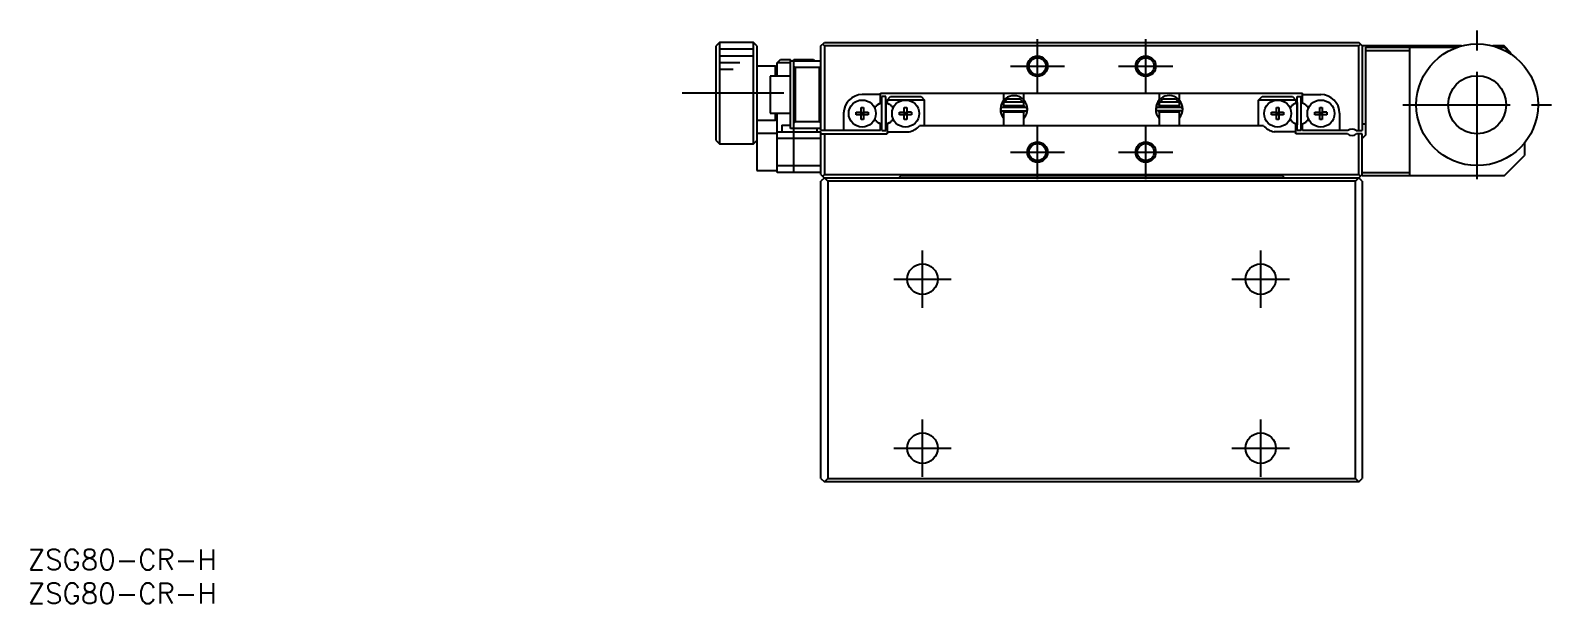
# Model space of a CAD drawing. Extents: x 0 to 488, y -8 to 338.
# Drawn here: x 0.4 to 225.2, y -8 to 76.8 of the extents above; entities that cross this region are included whole.
import ezdxf

# ---------------------------------------------------------------- set-up
doc = ezdxf.new("R2010")
doc.units = 0
doc.header["$LTSCALE"] = 0.5
doc.linetypes.add('CENTER', pattern=[50.8, 31.75, -6.35, 6.35, -6.35])
for name, color, linetype in [('MSM_CENTER', 1, 'CENTER'), ('MSM_CONTINUOUS', 7, 'CONTINUOUS'), ('MSM_NARROW', 5, 'CONTINUOUS'), ('MSM_PART_NUMBER', 7, 'CONTINUOUS')]:
    doc.layers.add(name, color=color, linetype=linetype)
doc.styles.get("Standard").update_dxf_attribs({"font": 'txt.shx', "height": 3, "bigfont": 'bigfont.shx'})

# ---------------------------------------------------------------- blocks, each defined once
blk = doc.blocks.new('*U2')
at = {"layer": 'MSM_PART_NUMBER'}
blk.add_text('ZSG80-CR-H', height=3, dxfattribs=at).set_placement((0, -3))
blk = doc.blocks.new('*U3')
at = {"layer": 'MSM_PART_NUMBER'}
blk.add_text('ZSG80-CR-H', height=3, dxfattribs=at).set_placement((0, -8))

msp = doc.modelspace()

# ---------------------------------------------------------------- linework, layer by layer
at = {"layer": 'MSM_CENTER'}
for p, q in [((214.25, 54.8), (214.25, 76.8)), ((149.25, 67.5), (149.25, 75.5)), ((165.25, 67.5), (165.25, 75.5)), ((145.25, 71.5), (153.25, 71.5)), ((161.25, 71.5), (169.25, 71.5)), ((111.75, 67.5), (96.75, 67.5)), ((203.25, 65.8), (225.25, 65.8)), ((149.25, 54.8), (149.25, 62.8)), ((165.25, 54.8), (165.25, 62.8)), ((145.25, 58.8), (153.25, 58.8)), ((161.25, 58.8), (169.25, 58.8)), ((132.25, 35.75), (132.25, 44.25)), ((182.25, 35.75), (182.25, 44.25)), ((128, 40), (136.5, 40)), ((178, 40), (186.5, 40)), ((132.25, 10.75), (132.25, 19.25)), ((182.25, 10.75), (182.25, 19.25)), ((128, 15), (136.5, 15)), ((178, 15), (186.5, 15))]:
    msp.add_line(p, q, dxfattribs=at)
at = {"layer": 'MSM_CONTINUOUS'}
for p, q in [((102.25, 75), (101.75, 74.5)), ((101.75, 60.5), (101.75, 74.5)), ((102.25, 75), (102.25, 60)), ((107.25, 75), (102.25, 75)), ((107.25, 60), (107.25, 75)), ((107.75, 74.5), (107.25, 75)), ((107.75, 74.5), (107.75, 56.05)), ((117.25, 74.5), (117.75, 75)), ((117.25, 62), (117.25, 74.5)), ((117.5, 74.75), (117.75, 74.5)), ((117.75, 75), (196.75, 75)), ((117.75, 74.5), (117.75, 62)), ((196.75, 74.5), (117.75, 74.5)), ((197.25, 74.5), (196.75, 75)), ((196.75, 74.5), (197, 74.75)), ((196.75, 62), (196.75, 74.5)), ((211.945656, 74.5), (197.25, 74.5)), ((197.25, 74.5), (197.25, 62)), ((197.75, 74.3), (197.75, 61.3)), ((197.75, 74.3), (211.29196, 74.3)), ((204.25, 74.3), (204.25, 55.3)), ((218.25, 74.5), (216.554344, 74.5)), ((217.20804, 74.3), (218.25, 74.3)), ((219.25, 73.5), (218.25, 74.5)), ((219.301042, 73.248958), (218.25, 74.3)), ((110.75, 72), (111.25, 72.5)), ((112.75, 72), (110.75, 72)), ((110.75, 70.05), (110.75, 72)), ((111.25, 72.5), (112.75, 72.5)), ((112.75, 62.3), (112.75, 72.5)), ((112.75, 72.3), (117.25, 72.3)), ((113.25, 55.8), (113.25, 72.5)), ((113.25, 72.5), (116.15, 72.5)), ((116.15, 72.5), (116.35, 72.3)), ((204.25, 73.8), (197.75, 73.8)), ((219.25, 73.3), (219.25, 73.5)), ((110.55, 71.5), (107.75, 71.5)), ((109.75, 70.05), (109.75, 64.55)), ((112.75, 70.05), (109.75, 70.05)), ((110.55, 70.05), (110.55, 71.5)), ((110.75, 71.3), (110.55, 71.5)), ((113.25, 71.5), (113.45, 71.3)), ((113.45, 71.3), (113.45, 63.3)), ((117.05, 71.3), (113.45, 71.3)), ((117.05, 71.3), (117.25, 71.5)), ((117.05, 63.3), (117.05, 71.3)), ((126.05, 67.5), (188.45, 67.5)), ((126.05, 66.044412), (126.05, 67.5)), ((144.25, 67.5), (144.25, 66.444331)), ((147.25, 66.488251), (147.25, 67.5)), ((167.25, 67.5), (167.25, 66.496318)), ((170.25, 66.454798), (170.25, 67.5)), ((188.45, 66.044412), (188.45, 67.5)), ((123.17, 65.386361), (123.53, 65.386361)), ((123.17, 64.68), (123.17, 65.386361)), ((126.05, 67.3), (123.35, 67.3)), ((123.53, 65.386361), (123.53, 64.68)), ((125.75625, 65.874815), (126.05, 66.044412)), ((126.25, 62), (126.25, 67)), ((126.85, 67), (126.25, 67)), ((126.85, 62), (126.85, 67)), ((126.850002, 66.15), (126.850002, 62.85)), ((127.05, 66.5), (127.55, 67)), ((127.05, 66.5), (127.05, 66.044412)), ((132.55, 66.5), (127.05, 66.5)), ((127.05, 66.044412), (127.34375, 65.874815)), ((127.55, 67), (132.05, 67)), ((129.57, 65.386361), (129.93, 65.386361)), ((129.57, 64.68), (129.57, 65.386361)), ((129.93, 65.386361), (129.93, 64.68)), ((132.05, 67), (132.55, 66.5)), ((132.55, 62.7), (132.55, 66.5)), ((143.904587, 65.865409), (143.770838, 65.174163)), ((143.869677, 65.676034), (143.86882, 65.640295)), ((143.86882, 65.640295), (143.869748, 65.604558)), ((143.872318, 65.711689), (143.869677, 65.676034)), ((143.869748, 65.604558), (143.87246, 65.56891)), ((143.876738, 65.747172), (143.872318, 65.711689)), ((143.87246, 65.56891), (143.876949, 65.53344)), ((143.882925, 65.782397), (143.876738, 65.747172)), ((143.876949, 65.53344), (143.883205, 65.498233)), ((143.890866, 65.817276), (143.882925, 65.782397)), ((143.883205, 65.498233), (143.891211, 65.463376)), ((143.900541, 65.851725), (143.890866, 65.817276)), ((143.891211, 65.463376), (143.900948, 65.428954)), ((143.911927, 65.885656), (143.900541, 65.851725)), ((143.900948, 65.428954), (143.912394, 65.395051)), ((143.920799, 65.906149), (143.904587, 65.865409)), ((143.924264, 65.917243), (143.911927, 65.885656)), ((143.912394, 65.395051), (143.925521, 65.36175)), ((143.924761, 65.918096), (143.924264, 65.917243)), ((143.930146, 65.920714), (143.924761, 65.918096)), ((143.925521, 65.36175), (143.926299, 65.359919)), ((143.929068, 65.926138), (144.185626, 65.84982)), ((143.94359, 65.959366), (143.929094, 65.926025)), ((143.934842, 65.921198), (143.930146, 65.920714)), ((143.940813, 65.921094), (143.934842, 65.921198)), ((143.948019, 65.920404), (143.940813, 65.921094)), ((143.956414, 65.919132), (143.948019, 65.920404)), ((143.965944, 65.917286), (143.956414, 65.919132)), ((143.976547, 65.914879), (143.965944, 65.917286)), ((143.988155, 65.911926), (143.976547, 65.914879)), ((144.000693, 65.908445), (143.988155, 65.911926)), ((147.544371, 65.370506), (143.994371, 65.370506)), ((144.014079, 65.90446), (144.000693, 65.908445)), ((144.028227, 65.899997), (144.014079, 65.90446)), ((144.043045, 65.895083), (144.028227, 65.899997)), ((144.058438, 65.889752), (144.043045, 65.895083)), ((144.074305, 65.884036), (144.058438, 65.889752)), ((144.090545, 65.877975), (144.074305, 65.884036)), ((144.107052, 65.871605), (144.090545, 65.877975)), ((144.12372, 65.86497), (144.107052, 65.871605)), ((144.14044, 65.858111), (144.12372, 65.86497)), ((144.157104, 65.851074), (144.14044, 65.858111)), ((144.173605, 65.843903), (144.157104, 65.851074)), ((144.189836, 65.836645), (144.173605, 65.843903)), ((144.185626, 65.84982), (144.250008, 65.818646)), ((144.205692, 65.829347), (144.189836, 65.836645)), ((144.221071, 65.822056), (144.205692, 65.829347)), ((144.235872, 65.81482), (144.221071, 65.822056)), ((144.25, 65.807684), (144.235872, 65.81482)), ((147.25, 66.2), (144.25, 66.2)), ((144.25, 66.2), (144.25, 65.7)), ((144.25, 65.7), (147.25, 65.7)), ((144.304317, 66.2), (144.833485, 66.7)), ((144.318851, 65.645132), (144.319413, 65.658754)), ((144.318989, 65.631503), (144.318851, 65.645132)), ((144.319826, 65.617903), (144.318989, 65.631503)), ((144.319413, 65.658754), (144.320673, 65.672332)), ((144.321358, 65.60437), (144.319826, 65.617903)), ((144.320673, 65.672332), (144.322628, 65.685829)), ((144.32358, 65.590938), (144.321358, 65.60437)), ((144.322628, 65.685829), (144.325273, 65.699208)), ((144.326483, 65.577644), (144.32358, 65.590938)), ((144.325273, 65.699208), (144.325453, 65.700004)), ((144.33006, 65.564523), (144.326483, 65.577644)), ((144.334297, 65.551608), (144.33006, 65.564523)), ((144.339183, 65.538932), (144.334297, 65.551608)), ((144.344701, 65.526528), (144.339183, 65.538932)), ((144.350835, 65.514425), (144.344701, 65.526528)), ((144.357568, 65.502655), (144.350835, 65.514425)), ((144.364879, 65.491244), (144.357568, 65.502655)), ((144.358855, 65.5), (144.75, 65.5)), ((144.372749, 65.48022), (144.364879, 65.491244)), ((144.381155, 65.469609), (144.372749, 65.48022)), ((144.390075, 65.459434), (144.381155, 65.469609)), ((144.399484, 65.44972), (144.390075, 65.459434)), ((144.409359, 65.440487), (144.399484, 65.44972)), ((144.419673, 65.431756), (144.409359, 65.440487)), ((144.4304, 65.423546), (144.419673, 65.431756)), ((144.441515, 65.415875), (144.4304, 65.423546)), ((144.452988, 65.408759), (144.441515, 65.415875)), ((144.464794, 65.402213), (144.452988, 65.408759)), ((144.476902, 65.396251), (144.464794, 65.402213)), ((144.489284, 65.390885), (144.476902, 65.396251)), ((144.501911, 65.386126), (144.489284, 65.390885)), ((144.514753, 65.381986), (144.501911, 65.386126)), ((144.527781, 65.378471), (144.514753, 65.381986)), ((144.540963, 65.37559), (144.527781, 65.378471)), ((144.554271, 65.373349), (144.540963, 65.37559)), ((144.567672, 65.371752), (144.554271, 65.373349)), ((144.581137, 65.370804), (144.567672, 65.371752)), ((144.593923, 65.370506), (144.581137, 65.370804)), ((144.75, 65.7), (144.75, 65.370506)), ((144.833485, 66.7), (146.666515, 66.7)), ((146.666515, 66.7), (147.195683, 66.2)), ((146.75, 65.370506), (146.75, 65.7)), ((146.75, 65.5), (147.179668, 65.5)), ((146.948374, 65.37053), (146.944819, 65.370506)), ((146.961866, 65.371034), (146.948374, 65.37053)), ((146.97532, 65.372188), (146.961866, 65.371034)), ((146.988706, 65.373991), (146.97532, 65.372188)), ((147.001993, 65.376439), (146.988706, 65.373991)), ((147.01515, 65.379527), (147.001993, 65.376439)), ((147.028145, 65.383251), (147.01515, 65.379527)), ((147.040949, 65.387602), (147.028145, 65.383251)), ((147.053531, 65.392571), (147.040949, 65.387602)), ((147.065862, 65.39815), (147.053531, 65.392571)), ((147.07791, 65.404326), (147.065862, 65.39815)), ((147.089646, 65.411087), (147.07791, 65.404326)), ((147.101043, 65.418419), (147.089646, 65.411087)), ((147.11207, 65.426305), (147.101043, 65.418419)), ((147.1227, 65.434731), (147.11207, 65.426305)), ((147.132905, 65.443676), (147.1227, 65.434731)), ((147.142659, 65.453121), (147.132905, 65.443676)), ((147.151935, 65.463045), (147.142659, 65.453121)), ((147.160709, 65.473425), (147.151935, 65.463045)), ((147.168957, 65.484236), (147.160709, 65.473425)), ((147.176654, 65.495454), (147.168957, 65.484236)), ((147.18378, 65.50705), (147.176654, 65.495454)), ((147.190314, 65.518997), (147.18378, 65.50705)), ((147.196237, 65.531264), (147.190314, 65.518997)), ((147.201531, 65.54382), (147.196237, 65.531264)), ((147.20618, 65.556634), (147.201531, 65.54382)), ((147.210171, 65.569671), (147.20618, 65.556634)), ((147.213491, 65.582897), (147.210171, 65.569671)), ((147.213286, 65.700016), (147.215139, 65.69119)), ((147.21613, 65.596277), (147.213491, 65.582897)), ((147.215139, 65.69119), (147.217368, 65.677754)), ((147.21808, 65.609775), (147.21613, 65.596277)), ((147.217368, 65.677754), (147.218907, 65.664216)), ((147.217546, 65.700031), (147.303989, 65.370523)), ((147.219335, 65.623354), (147.21808, 65.609775)), ((147.218907, 65.664216), (147.219749, 65.650612)), ((147.219892, 65.636979), (147.219335, 65.623354)), ((147.219749, 65.650612), (147.219892, 65.636979)), ((147.25, 65.7), (147.25, 66.2)), ((147.613551, 65.916771), (147.600598, 65.947029)), ((147.635113, 65.8615), (147.614478, 65.917243)), ((166.866904, 65.874638), (166.733155, 65.183391)), ((166.831993, 65.685263), (166.831136, 65.649523)), ((166.831136, 65.649523), (166.832065, 65.613786)), ((166.834635, 65.720918), (166.831993, 65.685263)), ((166.832065, 65.613786), (166.834777, 65.578139)), ((166.839054, 65.756401), (166.834635, 65.720918)), ((166.834777, 65.578139), (166.839266, 65.542669)), ((166.845242, 65.791625), (166.839054, 65.756401)), ((166.839266, 65.542669), (166.845521, 65.507462)), ((166.853182, 65.826504), (166.845242, 65.791625)), ((166.845521, 65.507462), (166.853527, 65.472605)), ((166.862857, 65.860953), (166.853182, 65.826504)), ((166.853527, 65.472605), (166.863265, 65.438183)), ((166.874243, 65.894885), (166.862857, 65.860953)), ((166.863265, 65.438183), (166.87471, 65.404279)), ((166.883115, 65.915377), (166.866904, 65.874638)), ((166.88658, 65.926472), (166.874243, 65.894885)), ((166.87471, 65.404279), (166.887837, 65.370978)), ((166.887077, 65.927325), (166.88658, 65.926472)), ((166.892665, 65.929981), (166.887077, 65.927325)), ((166.887837, 65.370978), (166.888615, 65.369147)), ((166.905907, 65.968594), (166.88875, 65.928946)), ((166.891385, 65.935367), (167.147942, 65.859048)), ((166.897228, 65.930428), (166.892665, 65.929981)), ((166.902972, 65.930332), (166.897228, 65.930428)), ((166.909864, 65.929691), (166.902972, 65.930332)), ((166.917862, 65.92851), (166.909864, 65.929691)), ((166.926918, 65.926795), (166.917862, 65.92851)), ((166.936978, 65.924558), (166.926918, 65.926795)), ((166.947982, 65.921812), (166.936978, 65.924558)), ((166.959863, 65.918572), (166.947982, 65.921812)), ((170.506687, 65.379734), (166.956687, 65.379734)), ((166.97255, 65.914859), (166.959863, 65.918572)), ((166.985967, 65.910695), (166.97255, 65.914859)), ((167.000034, 65.906104), (166.985967, 65.910695)), ((167.014665, 65.901115), (167.000034, 65.906104)), ((167.029774, 65.895757), (167.014665, 65.901115)), ((167.04527, 65.890063), (167.029774, 65.895757)), ((167.061059, 65.884066), (167.04527, 65.890063)), ((167.077046, 65.877803), (167.061059, 65.884066)), ((167.093136, 65.871311), (167.077046, 65.877803)), ((167.109233, 65.864629), (167.093136, 65.871311)), ((167.125239, 65.857797), (167.109233, 65.864629)), ((167.141059, 65.850857), (167.125239, 65.857797)), ((167.156597, 65.843849), (167.141059, 65.850857)), ((167.147942, 65.859048), (167.250025, 65.806907)), ((167.17176, 65.836817), (167.156597, 65.843849)), ((167.186458, 65.829802), (167.17176, 65.836817)), ((167.200602, 65.822846), (167.186458, 65.829802)), ((167.214107, 65.815991), (167.200602, 65.822846)), ((167.226892, 65.809278), (167.214107, 65.815991)), ((167.23888, 65.802748), (167.226892, 65.809278)), ((167.25, 65.79644), (167.23888, 65.802748)), ((170.25, 66.2), (167.25, 66.2)), ((167.25, 66.2), (167.25, 65.7)), ((167.25, 65.7), (170.25, 65.7)), ((167.281168, 65.654361), (167.281729, 65.667983)), ((167.281306, 65.640732), (167.281168, 65.654361)), ((167.282143, 65.627132), (167.281306, 65.640732)), ((167.281729, 65.667983), (167.282989, 65.68156)), ((167.283674, 65.613598), (167.282143, 65.627132)), ((167.282989, 65.68156), (167.284945, 65.695057)), ((167.285896, 65.600167), (167.283674, 65.613598)), ((167.284945, 65.695057), (167.285842, 65.700015)), ((167.2888, 65.586873), (167.285896, 65.600167)), ((167.292376, 65.573751), (167.2888, 65.586873)), ((167.296614, 65.560836), (167.292376, 65.573751)), ((167.301499, 65.548161), (167.296614, 65.560836)), ((167.307017, 65.535756), (167.301499, 65.548161)), ((167.304317, 66.2), (167.833485, 66.7)), ((167.313152, 65.523654), (167.307017, 65.535756)), ((167.319884, 65.511883), (167.313152, 65.523654)), ((167.327196, 65.500473), (167.319884, 65.511883)), ((167.335066, 65.489449), (167.327196, 65.500473)), ((167.327276, 65.5), (167.75, 65.5)), ((167.343472, 65.478837), (167.335066, 65.489449)), ((167.352391, 65.468663), (167.343472, 65.478837)), ((167.3618, 65.458949), (167.352391, 65.468663)), ((167.371675, 65.449716), (167.3618, 65.458949)), ((167.381989, 65.440985), (167.371675, 65.449716)), ((167.392717, 65.432775), (167.381989, 65.440985)), ((167.403831, 65.425104), (167.392717, 65.432775)), ((167.415305, 65.417987), (167.403831, 65.425104)), ((167.42711, 65.411441), (167.415305, 65.417987)), ((167.439218, 65.405479), (167.42711, 65.411441)), ((167.4516, 65.400113), (167.439218, 65.405479)), ((167.464227, 65.395355), (167.4516, 65.400113)), ((167.477069, 65.391214), (167.464227, 65.395355)), ((167.490097, 65.3877), (167.477069, 65.391214)), ((167.50328, 65.384819), (167.490097, 65.3877)), ((167.516587, 65.382577), (167.50328, 65.384819)), ((167.529989, 65.380981), (167.516587, 65.382577)), ((167.543453, 65.380033), (167.529989, 65.380981)), ((167.556239, 65.379734), (167.543453, 65.380033)), ((167.75, 65.7), (167.75, 65.379734)), ((167.833485, 66.7), (169.666515, 66.7)), ((169.666515, 66.7), (170.195683, 66.2)), ((169.75, 65.379734), (169.75, 65.7)), ((169.75, 65.5), (170.136232, 65.5)), ((169.910691, 65.379758), (169.907136, 65.379734)), ((169.924182, 65.380262), (169.910691, 65.379758)), ((169.937637, 65.381416), (169.924182, 65.380262)), ((169.951023, 65.383219), (169.937637, 65.381416)), ((169.964309, 65.385667), (169.951023, 65.383219)), ((169.977466, 65.388756), (169.964309, 65.385667)), ((169.990462, 65.392479), (169.977466, 65.388756)), ((170.003266, 65.39683), (169.990462, 65.392479)), ((170.015848, 65.4018), (170.003266, 65.39683)), ((170.028178, 65.407378), (170.015848, 65.4018)), ((170.040226, 65.413554), (170.028178, 65.407378)), ((170.051963, 65.420315), (170.040226, 65.413554)), ((170.063359, 65.427647), (170.051963, 65.420315)), ((170.074386, 65.435534), (170.063359, 65.427647)), ((170.085016, 65.443959), (170.074386, 65.435534)), ((170.095222, 65.452904), (170.085016, 65.443959)), ((170.104975, 65.46235), (170.095222, 65.452904)), ((170.114252, 65.472274), (170.104975, 65.46235)), ((170.123026, 65.482653), (170.114252, 65.472274)), ((170.131273, 65.493465), (170.123026, 65.482653)), ((170.138971, 65.504682), (170.131273, 65.493465)), ((170.146097, 65.516279), (170.138971, 65.504682)), ((170.152631, 65.528226), (170.146097, 65.516279)), ((170.158553, 65.540493), (170.152631, 65.528226)), ((170.163847, 65.553049), (170.158553, 65.540493)), ((170.168497, 65.565862), (170.163847, 65.553049)), ((170.172487, 65.578899), (170.168497, 65.565862)), ((170.175807, 65.592125), (170.172487, 65.578899)), ((170.178446, 65.605505), (170.175807, 65.592125)), ((170.177536, 65.700002), (170.179685, 65.686982)), ((170.180396, 65.619003), (170.178446, 65.605505)), ((170.179685, 65.686982), (170.181223, 65.673444)), ((170.181652, 65.632583), (170.180396, 65.619003)), ((170.181223, 65.673444), (170.182065, 65.65984)), ((170.182208, 65.646208), (170.181652, 65.632583)), ((170.182065, 65.65984), (170.182208, 65.646208)), ((170.183344, 65.700086), (170.266306, 65.379752)), ((170.25, 65.7), (170.25, 66.2)), ((170.575868, 65.926), (170.562915, 65.956258)), ((170.59743, 65.870729), (170.576795, 65.926472)), ((181.95, 66.5), (182.45, 67)), ((187.45, 66.5), (181.95, 66.5)), ((181.95, 62.7), (181.95, 66.5)), ((182.45, 67), (186.95, 67)), ((184.57, 65.386361), (184.93, 65.386361)), ((184.57, 64.68), (184.57, 65.386361)), ((184.93, 65.386361), (184.93, 64.68)), ((186.95, 67), (187.45, 66.5)), ((187.45, 66.044412), (187.15625, 65.874815)), ((187.45, 66.5), (187.45, 66.044412)), ((187.649998, 66.15), (187.649998, 62.85)), ((187.65, 62), (187.65, 67)), ((187.65, 67), (188.25, 67)), ((188.25, 62), (188.25, 67)), ((188.45, 67.3), (191.15, 67.3)), ((188.74375, 65.874815), (188.45, 66.044412)), ((190.97, 65.386361), (191.33, 65.386361)), ((190.97, 64.68), (190.97, 65.386361)), ((191.33, 65.386361), (191.33, 64.68)), ((107.75, 63.5), (110.55, 63.5)), ((109.75, 64.55), (112.75, 64.55)), ((110.55, 63.5), (110.55, 64.55)), ((110.55, 63.5), (110.75, 63.7)), ((110.75, 55.8), (110.75, 64.55)), ((113.45, 63.3), (113.25, 63.1)), ((113.45, 63.3), (117.05, 63.3)), ((117.25, 63.1), (117.05, 63.3)), ((120.6, 64.55), (120.6, 62)), ((122.463639, 64.68), (123.17, 64.68)), ((122.463639, 64.32), (122.463639, 64.68)), ((123.17, 64.32), (122.463639, 64.32)), ((123.180372, 64.669628), (123.17, 64.68)), ((123.180372, 64.330372), (123.17, 64.32)), ((123.17, 63.613639), (123.17, 64.32)), ((123.53, 63.613639), (123.17, 63.613639)), ((123.180372, 64.330372), (123.180372, 64.669628)), ((123.180372, 64.669628), (123.519628, 64.669628)), ((123.519628, 64.330372), (123.180372, 64.330372)), ((123.519628, 64.669628), (123.53, 64.68)), ((123.519628, 64.669628), (123.519628, 64.330372)), ((123.519628, 64.330372), (123.53, 64.32)), ((123.53, 64.68), (124.236361, 64.68)), ((123.53, 64.32), (123.53, 63.613639)), ((124.236361, 64.32), (123.53, 64.32)), ((124.236361, 64.68), (124.236361, 64.32)), ((126.05, 62.955588), (125.75625, 63.125185)), ((127.34375, 63.125185), (127.05, 62.955588)), ((128.863639, 64.32), (128.863639, 64.68)), ((128.863639, 64.68), (129.57, 64.68)), ((129.57, 64.32), (128.863639, 64.32)), ((129.580372, 64.669628), (129.57, 64.68)), ((129.580372, 64.330372), (129.57, 64.32)), ((129.57, 63.613639), (129.57, 64.32)), ((129.93, 63.613639), (129.57, 63.613639)), ((129.580372, 64.330372), (129.580372, 64.669628)), ((129.580372, 64.669628), (129.919628, 64.669628)), ((129.919628, 64.330372), (129.580372, 64.330372)), ((129.919628, 64.669628), (129.93, 64.68)), ((129.919628, 64.669628), (129.919628, 64.330372)), ((129.919628, 64.330372), (129.93, 64.32)), ((130.636361, 64.68), (129.93, 64.68)), ((129.93, 64.32), (129.93, 63.613639)), ((130.636361, 64.32), (129.93, 64.32)), ((130.636361, 64.68), (130.636361, 64.32)), ((143.994371, 64.920506), (147.544371, 64.920506)), ((144.283984, 64.699949), (144.234766, 64.920454)), ((147.25, 64.7), (144.25, 64.7)), ((144.25, 64.7), (144.25, 62.7)), ((144.75, 64.920506), (144.75, 64.7)), ((146.75, 64.7), (146.75, 64.920506)), ((147.25, 62.7), (147.25, 64.7)), ((147.254844, 64.699831), (147.250234, 64.684677)), ((147.303663, 64.920452), (147.254844, 64.699831)), ((166.956687, 64.929734), (170.506687, 64.929734)), ((167.249169, 64.699754), (167.197082, 64.929682)), ((170.25, 64.7), (167.25, 64.7)), ((167.25, 64.7), (167.25, 62.7)), ((167.75, 64.929734), (167.75, 64.7)), ((169.75, 64.7), (169.75, 64.929734)), ((170.265979, 64.92968), (170.214396, 64.699908)), ((170.25, 62.7), (170.25, 64.7)), ((183.863639, 64.68), (184.57, 64.68)), ((183.863639, 64.32), (183.863639, 64.68)), ((184.57, 64.32), (183.863639, 64.32)), ((184.580372, 64.669628), (184.57, 64.68)), ((184.580372, 64.330372), (184.57, 64.32)), ((184.57, 63.613639), (184.57, 64.32)), ((184.93, 63.613639), (184.57, 63.613639)), ((184.580372, 64.330372), (184.580372, 64.669628)), ((184.580372, 64.669628), (184.919628, 64.669628)), ((184.919628, 64.330372), (184.580372, 64.330372)), ((184.919628, 64.669628), (184.93, 64.68)), ((184.919628, 64.669628), (184.919628, 64.330372)), ((184.919628, 64.330372), (184.93, 64.32)), ((184.93, 64.68), (185.636361, 64.68)), ((184.93, 64.32), (184.93, 63.613639)), ((185.636361, 64.32), (184.93, 64.32)), ((185.636361, 64.68), (185.636361, 64.32)), ((187.15625, 63.125185), (187.45, 62.955588)), ((188.45, 62.955588), (188.74375, 63.125185)), ((190.263639, 64.32), (190.263639, 64.68)), ((190.263639, 64.68), (190.97, 64.68)), ((190.97, 64.32), (190.263639, 64.32)), ((190.980372, 64.669628), (190.97, 64.68)), ((190.980372, 64.330372), (190.97, 64.32)), ((190.97, 63.613639), (190.97, 64.32)), ((191.33, 63.613639), (190.97, 63.613639)), ((190.980372, 64.330372), (190.980372, 64.669628)), ((190.980372, 64.669628), (191.319628, 64.669628)), ((191.319628, 64.330372), (190.980372, 64.330372)), ((191.319628, 64.669628), (191.33, 64.68)), ((191.319628, 64.669628), (191.319628, 64.330372)), ((191.319628, 64.330372), (191.33, 64.32)), ((192.036361, 64.68), (191.33, 64.68)), ((191.33, 64.32), (191.33, 63.613639)), ((192.036361, 64.32), (191.33, 64.32)), ((192.036361, 64.68), (192.036361, 64.32)), ((193.9, 64.55), (193.9, 62)), ((197.25, 63), (197.75, 63)), ((110.75, 61.55), (107.75, 61.55)), ((110.75, 61.8), (117.25, 61.8)), ((117.25, 60.8), (110.75, 60.8)), ((111.45, 62.8), (112.75, 62.8)), ((111.45, 62.8), (111.45, 61.8)), ((117.25, 62.3), (112.75, 62.3)), ((116.65, 62.3), (116.65, 61.8)), ((126.05, 62), (117.25, 62)), ((117.25, 55.5), (117.25, 61.8)), ((117.25, 61.5), (127.05, 61.5)), ((117.75, 61.5), (117.75, 55.5)), ((126.05, 62), (126.05, 62.955588)), ((126.25, 62), (126.85, 62)), ((127.05, 62.955588), (127.05, 61.5)), ((127.05, 61.8), (130.272015, 61.8)), ((182.670938, 62.7), (131.829062, 62.7)), ((187.45, 61.8), (184.227985, 61.8)), ((187.45, 61.5), (187.45, 62.955588)), ((195.088562, 61.5), (187.45, 61.5)), ((188.25, 62), (187.65, 62)), ((188.45, 62), (188.45, 62.955588)), ((195.15, 62), (188.45, 62)), ((196.35, 62), (197.25, 62)), ((197.25, 61.5), (196.411438, 61.5)), ((196.75, 55.5), (196.75, 61.5)), ((197.25, 55.3), (197.25, 61.5)), ((197.75, 61.3), (197.25, 60.8)), ((101.75, 60.5), (102.25, 60)), ((102.25, 60), (107.25, 60)), ((107.25, 60), (107.75, 60.5)), ((221.25, 60.143146), (221.25, 58.3)), ((110.75, 56.8), (117.25, 56.8)), ((218.25, 55.3), (221.25, 58.3)), ((107.75, 56.05), (110.75, 56.05)), ((117.25, 55.8), (110.75, 55.8)), ((117.25, 55.5), (118.25, 54.5)), ((117.75, 55), (117.25, 54.5)), ((117.25, 10.5), (117.25, 54.5)), ((117.75, 55.5), (117.5, 55.25)), ((117.75, 55.5), (196.75, 55.5)), ((117.75, 55), (196.75, 55)), ((196.25, 54.5), (118.25, 54.5)), ((118.25, 54.5), (118.25, 10.5)), ((128.75, 55), (129.1, 55.35)), ((129.1, 55.35), (185.4, 55.35)), ((185.4, 55.35), (185.75, 55)), ((197.25, 55.5), (196.25, 54.5)), ((196.25, 10.5), (196.25, 54.5)), ((197, 55.25), (196.75, 55.5)), ((197.25, 54.5), (196.75, 55)), ((197.25, 55.8), (204.25, 55.8)), ((218.25, 55.3), (197.25, 55.3)), ((197.25, 54.5), (197.25, 10.5)), ((117.25, 10.5), (117.75, 10)), ((117.75, 10), (118.25, 10.5)), ((196.75, 10), (117.75, 10)), ((118.25, 10.5), (196.25, 10.5)), ((196.25, 10.5), (196.75, 10)), ((196.75, 10), (197.25, 10.5))]:
    msp.add_line(p, q, dxfattribs=at)
for centre, radius in [((214.25, 65.8), 9), ((149.25, 71.5), 1.25), ((165.25, 71.5), 1.25), ((214.25, 65.8), 4.3), ((123.35, 64.5), 2), ((129.75, 64.5), 2), ((184.75, 64.5), 2), ((191.15, 64.5), 2), ((149.25, 58.8), 1.25), ((165.25, 58.8), 1.25), ((132.25, 40), 2.25), ((182.25, 40), 2.25), ((132.25, 15), 2.25), ((182.25, 15), 2.25)]:
    msp.add_circle(centre, radius, dxfattribs=at)
for centre, radius, start, end in [((123.35, 64.55), 2.75, 90, 180), ((126.66481, 64.385), 1.75, 134.995594, 148.113496), ((126.550001, 64.5), 1.5875, 135.000025, 149.566818), ((126.55, 64.5), 1.5875, 120, 135), ((126.550001, 64.5), 1.5875, 100.893089, 120), ((126.55, 64.5), 1.5875, 45, 60), ((126.43519, 64.385), 1.75, 31.886504, 45.004406), ((126.550001, 64.5), 1.5875, 30.433263, 45.000025), ((143.994371, 65.145506), 0.225, 90, 270), ((145.76921, 65.145146), 1.998953, 0.830461, 157.286566), ((147.544371, 65.145506), 0.225, 270, 90), ((166.956687, 65.154734), 0.225, 90, 270), ((168.731527, 65.154375), 1.998953, 0.830461, 157.286566), ((170.506687, 65.154734), 0.225, 270, 90), ((188.06481, 64.385), 1.75, 134.995594, 148.113496), ((187.949999, 64.5), 1.5875, 134.999975, 149.566737), ((187.95, 64.5), 1.5875, 120, 135), ((187.949999, 64.5), 1.5875, 100.893006, 120), ((187.949999, 64.5), 1.5875, 60, 79.106911), ((187.95, 64.5), 1.5875, 45, 60), ((187.83519, 64.385), 1.75, 31.886504, 45.004406), ((187.949999, 64.5), 1.5875, 30.433182, 44.999975), ((191.15, 64.55), 2.75, 0, 90), ((126.66481, 64.615), 1.75, 211.886504, 225.004406), ((126.550001, 64.5), 1.5875, 210.433182, 224.999975), ((126.55, 64.5), 1.5875, 225, 240), ((126.550001, 64.5), 1.5875, 239.999969, 259.107024), ((126.550001, 64.5), 1.5875, 280.89309, 300), ((126.55, 64.5), 1.5875, 300, 315), ((126.43519, 64.615), 1.75, 314.995594, 328.113496), ((126.550001, 64.5), 1.5875, 314.999975, 329.566737), ((145.774162, 65.147207), 2.003618, 180.78297, 220.460387), ((145.773955, 65.143887), 1.994111, 317.758977, 359.233591), ((168.735529, 65.156247), 2.002667, 180.777946, 222.110892), ((168.736351, 65.153225), 1.994033, 319.400601, 359.230412), ((188.06481, 64.615), 1.75, 211.886504, 225.004406), ((187.949999, 64.5), 1.5875, 210.433263, 225.000025), ((187.95, 64.5), 1.5875, 225, 240), ((187.949999, 64.5), 1.5875, 240.000031, 259.106827), ((187.949999, 64.5), 1.5875, 280.89299, 300), ((187.95, 64.5), 1.5875, 300, 315), ((187.949999, 64.5), 1.5875, 315.000025, 329.566818), ((187.83519, 64.615), 1.75, 314.995594, 328.113496), ((129.75, 64.5), 2.75, 280.942499, 319.114807), ((184.75, 64.5), 2.75, 220.885193, 259.057501), ((195.75, 62.25), 1, 228.590378, 311.409622), ((195.75, 61.2), 1, 53.130102, 126.869898)]:
    msp.add_arc(centre, radius, start, end, dxfattribs=at)
at = {"layer": 'MSM_NARROW'}
for p, q in [((107.25, 74), (102.25, 74)), ((107.25, 73), (102.25, 73)), ((105.25, 72), (102.25, 72)), ((104.25, 71), (102.25, 71))]:
    msp.add_line(p, q, dxfattribs=at)
for centre in [(149.25, 71.5), (165.25, 71.5), (149.25, 58.8), (165.25, 58.8)]:
    msp.add_circle(centre, 1.5, dxfattribs=at)

# ---------------------------------------------------------------- block references
at = {"layer": 'MSM_CONTINUOUS'}
for name in ['*U2', '*U3']:
    msp.add_blockref(name, (0, 0), dxfattribs=at)

doc.saveas('drawing.dxf')
